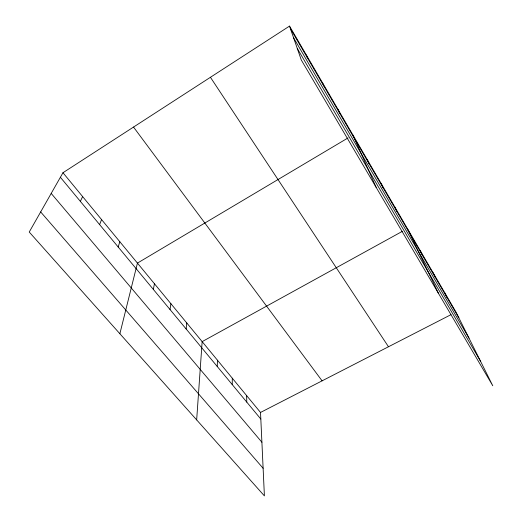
<?xml version="1.0" encoding="UTF-8"?>
<svg xmlns="http://www.w3.org/2000/svg" width="522" height="522" viewBox="0 0 522 522"><rect width="100%" height="100%" fill="white"/><g stroke="black" fill="none" stroke-linecap="round" stroke-linejoin="round"><path stroke-width="0.78" d="M232.251 384.59L232.29 378.196M217.243 366.49L217.472 360.213M196.663 419.897L202.151 341.629L402.423 231.305M186.139 328.971L186.785 322.974M170.028 309.533L170.89 303.693M153.344 289.416L154.453 283.746M119.871 333.741L137.436 263.101L348.109 137.873M118.181 246.997L119.819 241.719M99.624 224.617L101.555 219.56M80.368 201.388L82.62 196.579M62.966 172.736L29.232 232.042L264.406 495.9L260.517 412.452L62.966 172.736L289.521 26.1L456 312.097L492.768 385.758L301.292 60.004L289.521 26.1M260.517 412.452L451.001 314.662M40.67 211.939L263.121 468.273M51.195 193.427L261.907 442.245M60.382 177.278L260.83 419.062M133.528 127.068L322.094 380.845M210.431 77.289L388.485 346.758M293.579 37.793L469.037 338.21M297.253 48.376L480.508 361.191M290.408 28.658L458.884 317.872M444.476 292.294L447.256 297.905M432.542 271.799L435.211 277.234M420.184 250.573L422.735 255.813M407.382 228.571L438.513 293.449M394.502 206.444L396.772 211.247M381.145 183.503L383.265 188.064M367.299 159.712L369.25 164.006M352.918 135.015L376.134 187.333M337.988 109.366L339.568 113.052M322.472 82.704L323.836 86.045M306.323 54.973L307.465 57.935M246.632 395.598L246.769 402.103"/></g></svg>
